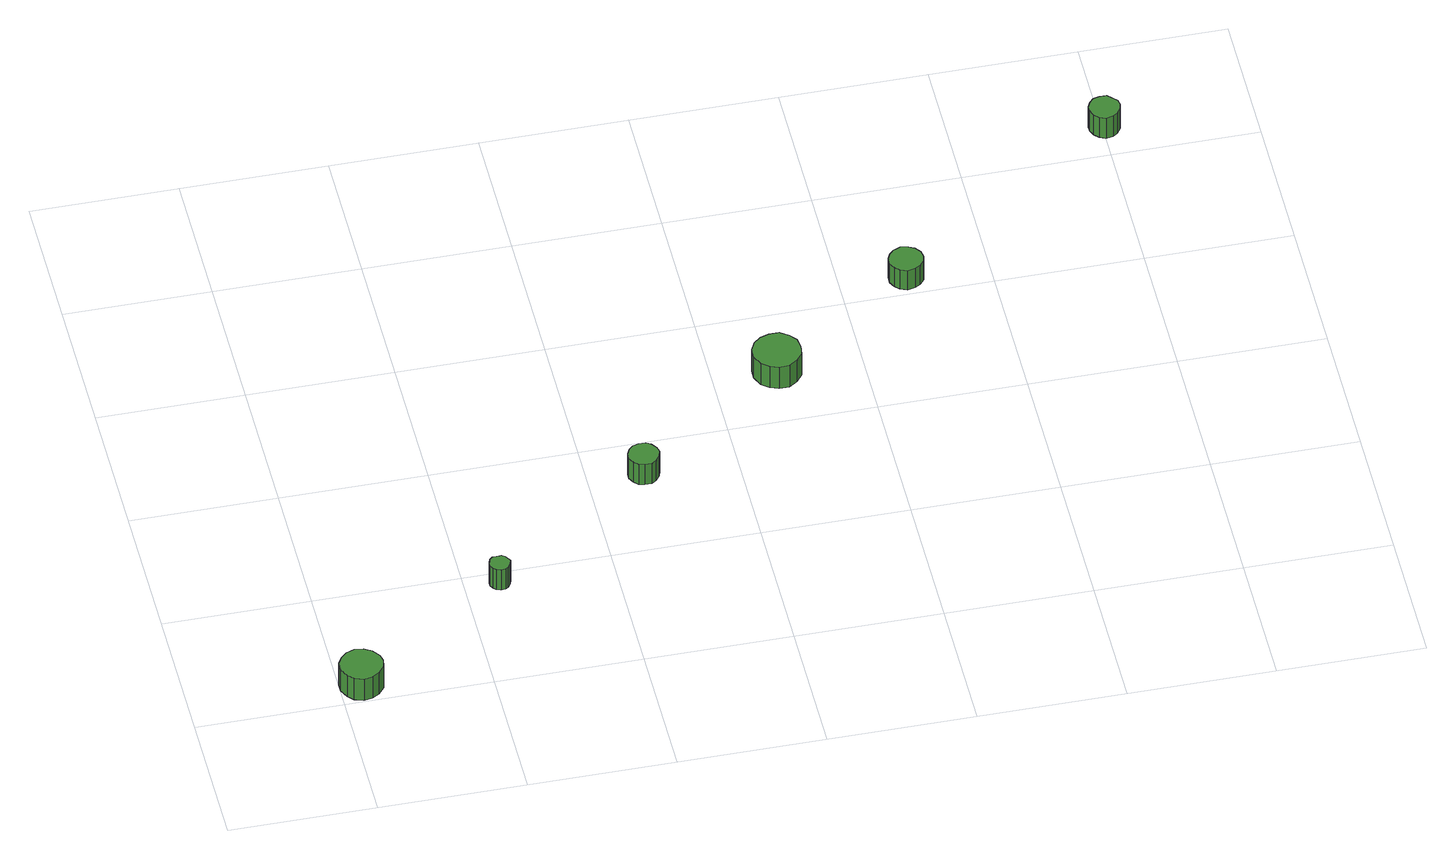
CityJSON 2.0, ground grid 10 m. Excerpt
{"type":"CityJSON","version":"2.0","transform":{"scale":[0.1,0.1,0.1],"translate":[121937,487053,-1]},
"CityObjects":{
"tree1":{"type":"SolitaryVegetationObject","attributes":{"function":"something"},"geometry":[{"type":"MultiSurface","lod":"1","boundaries":[[[0,1,2,3,4,5,6,7,8,9,10,11,12,13,14]],[[15,16,17,18,19,20,21,22,23,24,25,26,27,28,29]],[[0,29,28,1]],[[1,28,27,2]],[[2,27,26,3]],[[3,26,25,4]],[[4,25,24,5]],[[5,24,23,6]],[[6,23,22,7]],[[7,22,21,8]],[[8,21,20,9]],[[9,20,19,10]],[[10,19,18,11]],[[11,18,17,12]],[[12,17,16,13]],[[13,16,15,14]],[[14,15,29,0]]]}]},
"tree2":{"type":"SolitaryVegetationObject","attributes":{"function":"something"},"geometry":[{"type":"MultiSurface","lod":"1","boundaries":[[[30,31,32,33,34,35,36,37,38,39,40,41,42,43,44]],[[45,46,47,48,49,50,51,52,53,54,55,56,57,58,59]],[[30,59,58,31]],[[31,58,57,32]],[[32,57,56,33]],[[33,56,55,34]],[[34,55,54,35]],[[35,54,53,36]],[[36,53,52,37]],[[37,52,51,38]],[[38,51,50,39]],[[39,50,49,40]],[[40,49,48,41]],[[41,48,47,42]],[[42,47,46,43]],[[43,46,45,44]],[[44,45,59,30]]]}]},
"tree3":{"type":"SolitaryVegetationObject","attributes":{"function":"something"},"geometry":[{"type":"MultiSurface","lod":"1","boundaries":[[[60,61,62,63,64,65,66,67,68,69,70,71,72,73,74]],[[75,76,77,78,79,80,81,82,83,84,85,86,87,88,89]],[[60,89,88,61]],[[61,88,87,62]],[[62,87,86,63]],[[63,86,85,64]],[[64,85,84,65]],[[65,84,83,66]],[[66,83,82,67]],[[67,82,81,68]],[[68,81,80,69]],[[69,80,79,70]],[[70,79,78,71]],[[71,78,77,72]],[[72,77,76,73]],[[73,76,75,74]],[[74,75,89,60]]]}]},
"tree4":{"type":"SolitaryVegetationObject","attributes":{"function":"something"},"geometry":[{"type":"MultiSurface","lod":"1","boundaries":[[[90,91,92,93,94,95,96,97,98,99,100,101,102,103,104]],[[105,106,107,108,109,110,111,112,113,114,115,116,117,118,119]],[[90,119,118,91]],[[91,118,117,92]],[[92,117,116,93]],[[93,116,115,94]],[[94,115,114,95]],[[95,114,113,96]],[[96,113,112,97]],[[97,112,111,98]],[[98,111,110,99]],[[99,110,109,100]],[[100,109,108,101]],[[101,108,107,102]],[[102,107,106,103]],[[103,106,105,104]],[[104,105,119,90]]]}]},
"tree5":{"type":"SolitaryVegetationObject","attributes":{"function":"something"},"geometry":[{"type":"MultiSurface","lod":"1","boundaries":[[[120,121,122,123,124,125,126,127,128,129,130,131,132,133,134]],[[135,136,137,138,139,140,141,142,143,144,145,146,147,148,149]],[[120,149,148,121]],[[121,148,147,122]],[[122,147,146,123]],[[123,146,145,124]],[[124,145,144,125]],[[125,144,143,126]],[[126,143,142,127]],[[127,142,141,128]],[[128,141,140,129]],[[129,140,139,130]],[[130,139,138,131]],[[131,138,137,132]],[[132,137,136,133]],[[133,136,135,134]],[[134,135,149,120]]]}]},
"tree6":{"type":"SolitaryVegetationObject","attributes":{"function":"something"},"geometry":[{"type":"MultiSurface","lod":"1","boundaries":[[[150,151,152,153,154,155,156,157,158,159,160,161,162,163,164]],[[165,166,167,168,169,170,171,172,173,174,175,176,177,178,179]],[[150,179,178,151]],[[151,178,177,152]],[[152,177,176,153]],[[153,176,175,154]],[[154,175,174,155]],[[155,174,173,156]],[[156,173,172,157]],[[157,172,171,158]],[[158,171,170,159]],[[159,170,169,160]],[[160,169,168,161]],[[161,168,167,162]],[[162,167,166,163]],[[163,166,165,164]],[[164,165,179,150]]]}]},
"tree7":{"type":"SolitaryVegetationObject","attributes":{"function":"something"}}
},
"vertices":[
[29,15,27],[28,20,27],[24,25,27],[19,28,27],[13,29,27],[7,27,27],[3,23,27],[0,18,27],[0,12,27],[3,6,27],[7,2,27],[13,0,27],[19,1,27],[24,4,27],[28,9,27],[28,9,8],[24,4,8],[19,1,8],[13,0,8],[7,2,8],[3,6,8],[0,12,8],[0,18,8],[3,23,8],[7,27,8],[13,29,8],[19,28,8],[24,25,8],[28,20,8],[29,15,8],
[131,91,25],[130,93,25],[128,96,25],[126,97,25],[123,97,25],[120,97,25],[118,95,25],[117,92,25],[117,89,25],[118,87,25],[120,85,25],[123,84,25],[126,84,25],[128,85,25],[130,88,25],[130,88,7],[128,85,7],[126,84,7],[123,84,7],[120,85,7],[118,87,7],[117,89,7],[117,92,7],[118,95,7],[120,97,7],[123,97,7],[126,97,7],[128,96,7],[130,93,7],[131,91,7],
[248,171,25],[247,175,25],[244,179,25],[241,181,25],[236,181,25],[232,180,25],[229,177,25],[227,173,25],[227,169,25],[229,165,25],[232,162,25],[236,161,25],[241,161,25],[244,163,25],[247,167,25],[247,167,7],[244,163,7],[241,161,7],[236,161,7],[232,162,7],[229,165,7],[227,169,7],[227,173,7],[229,177,7],[232,180,7],[236,181,7],[241,181,7],[244,179,7],[247,175,7],[248,171,7],
[359,247,26],[358,254,26],[354,259,26],[348,263,26],[341,263,26],[335,261,26],[330,257,26],[327,251,26],[327,244,26],[330,237,26],[335,233,26],[341,231,26],[348,231,26],[354,235,26],[358,240,26],[358,240,7],[354,235,7],[348,231,7],[341,231,7],[335,233,7],[330,237,7],[327,244,7],[327,251,7],[330,257,7],[335,261,7],[341,263,7],[348,263,7],[354,259,7],[358,254,7],[359,247,7],
[456,315,24],[455,320,24],[452,324,24],[448,326,24],[443,327,24],[438,325,24],[435,322,24],[433,318,24],[433,313,24],[435,309,24],[438,306,24],[443,304,24],[448,305,24],[452,307,24],[455,311,24],[455,311,7],[452,307,7],[448,305,7],[443,304,7],[438,306,7],[435,309,7],[433,313,7],[433,318,7],[435,322,7],[438,325,7],[443,327,7],[448,326,7],[452,324,7],[455,320,7],[456,315,7],
[612,427,25],[611,431,25],[608,434,25],[605,437,25],[600,437,25],[596,436,25],[593,433,25],[591,429,25],[591,425,25],[593,421,25],[596,418,25],[600,416,25],[605,417,25],[608,419,25],[611,423,25],[611,423,7],[608,419,7],[605,417,7],[600,416,7],[596,418,7],[593,421,7],[591,425,7],[591,429,7],[593,433,7],[596,436,7],[600,437,7],[605,437,7],[608,434,7],[611,431,7],[612,427,7]
]}
